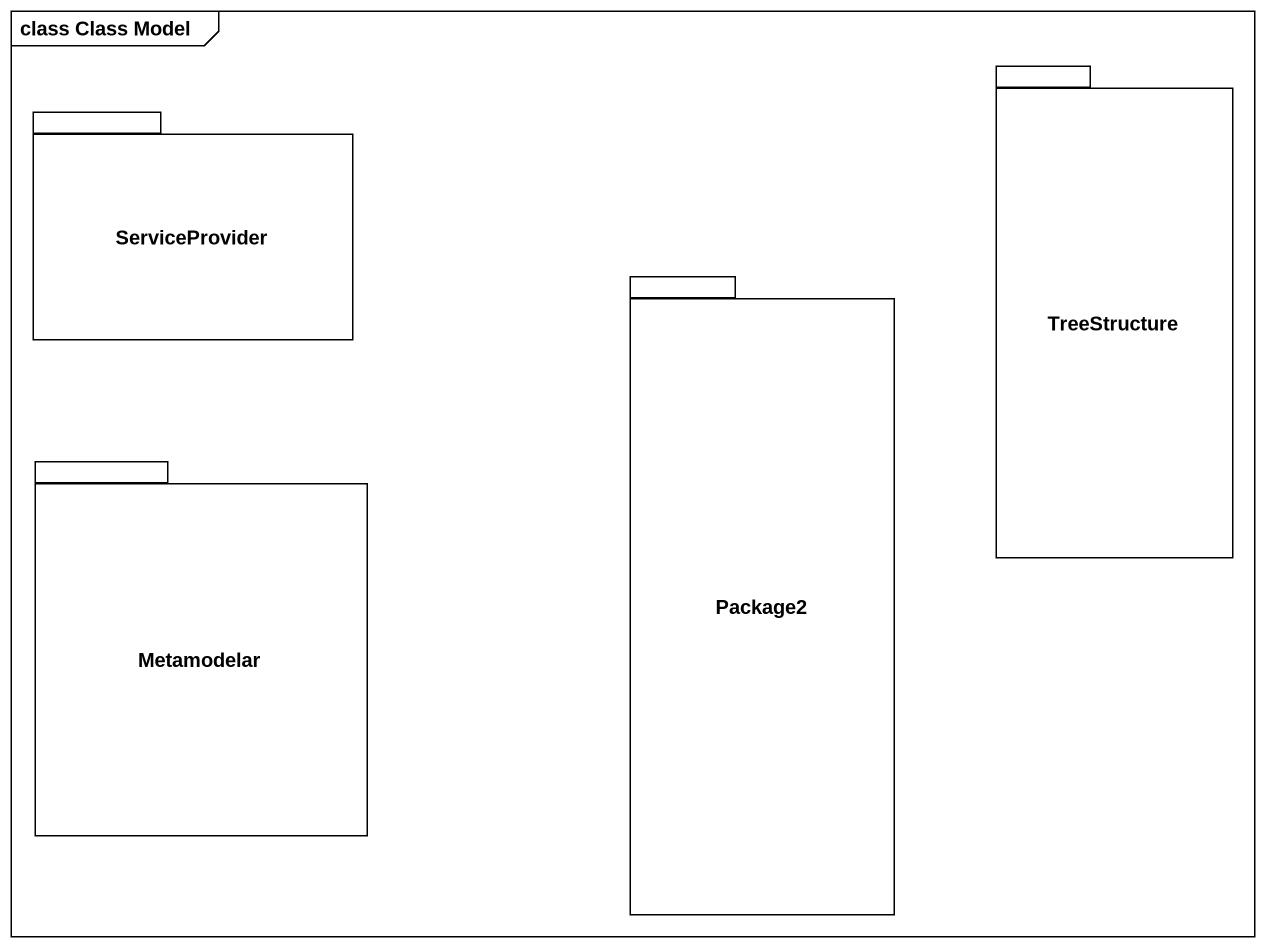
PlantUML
@startuml
mainframe class Class Model
package TreeStructure {
}
package ServiceProvider {
}
package Package2 {
}
package Metamodelar {
}
@enduml
